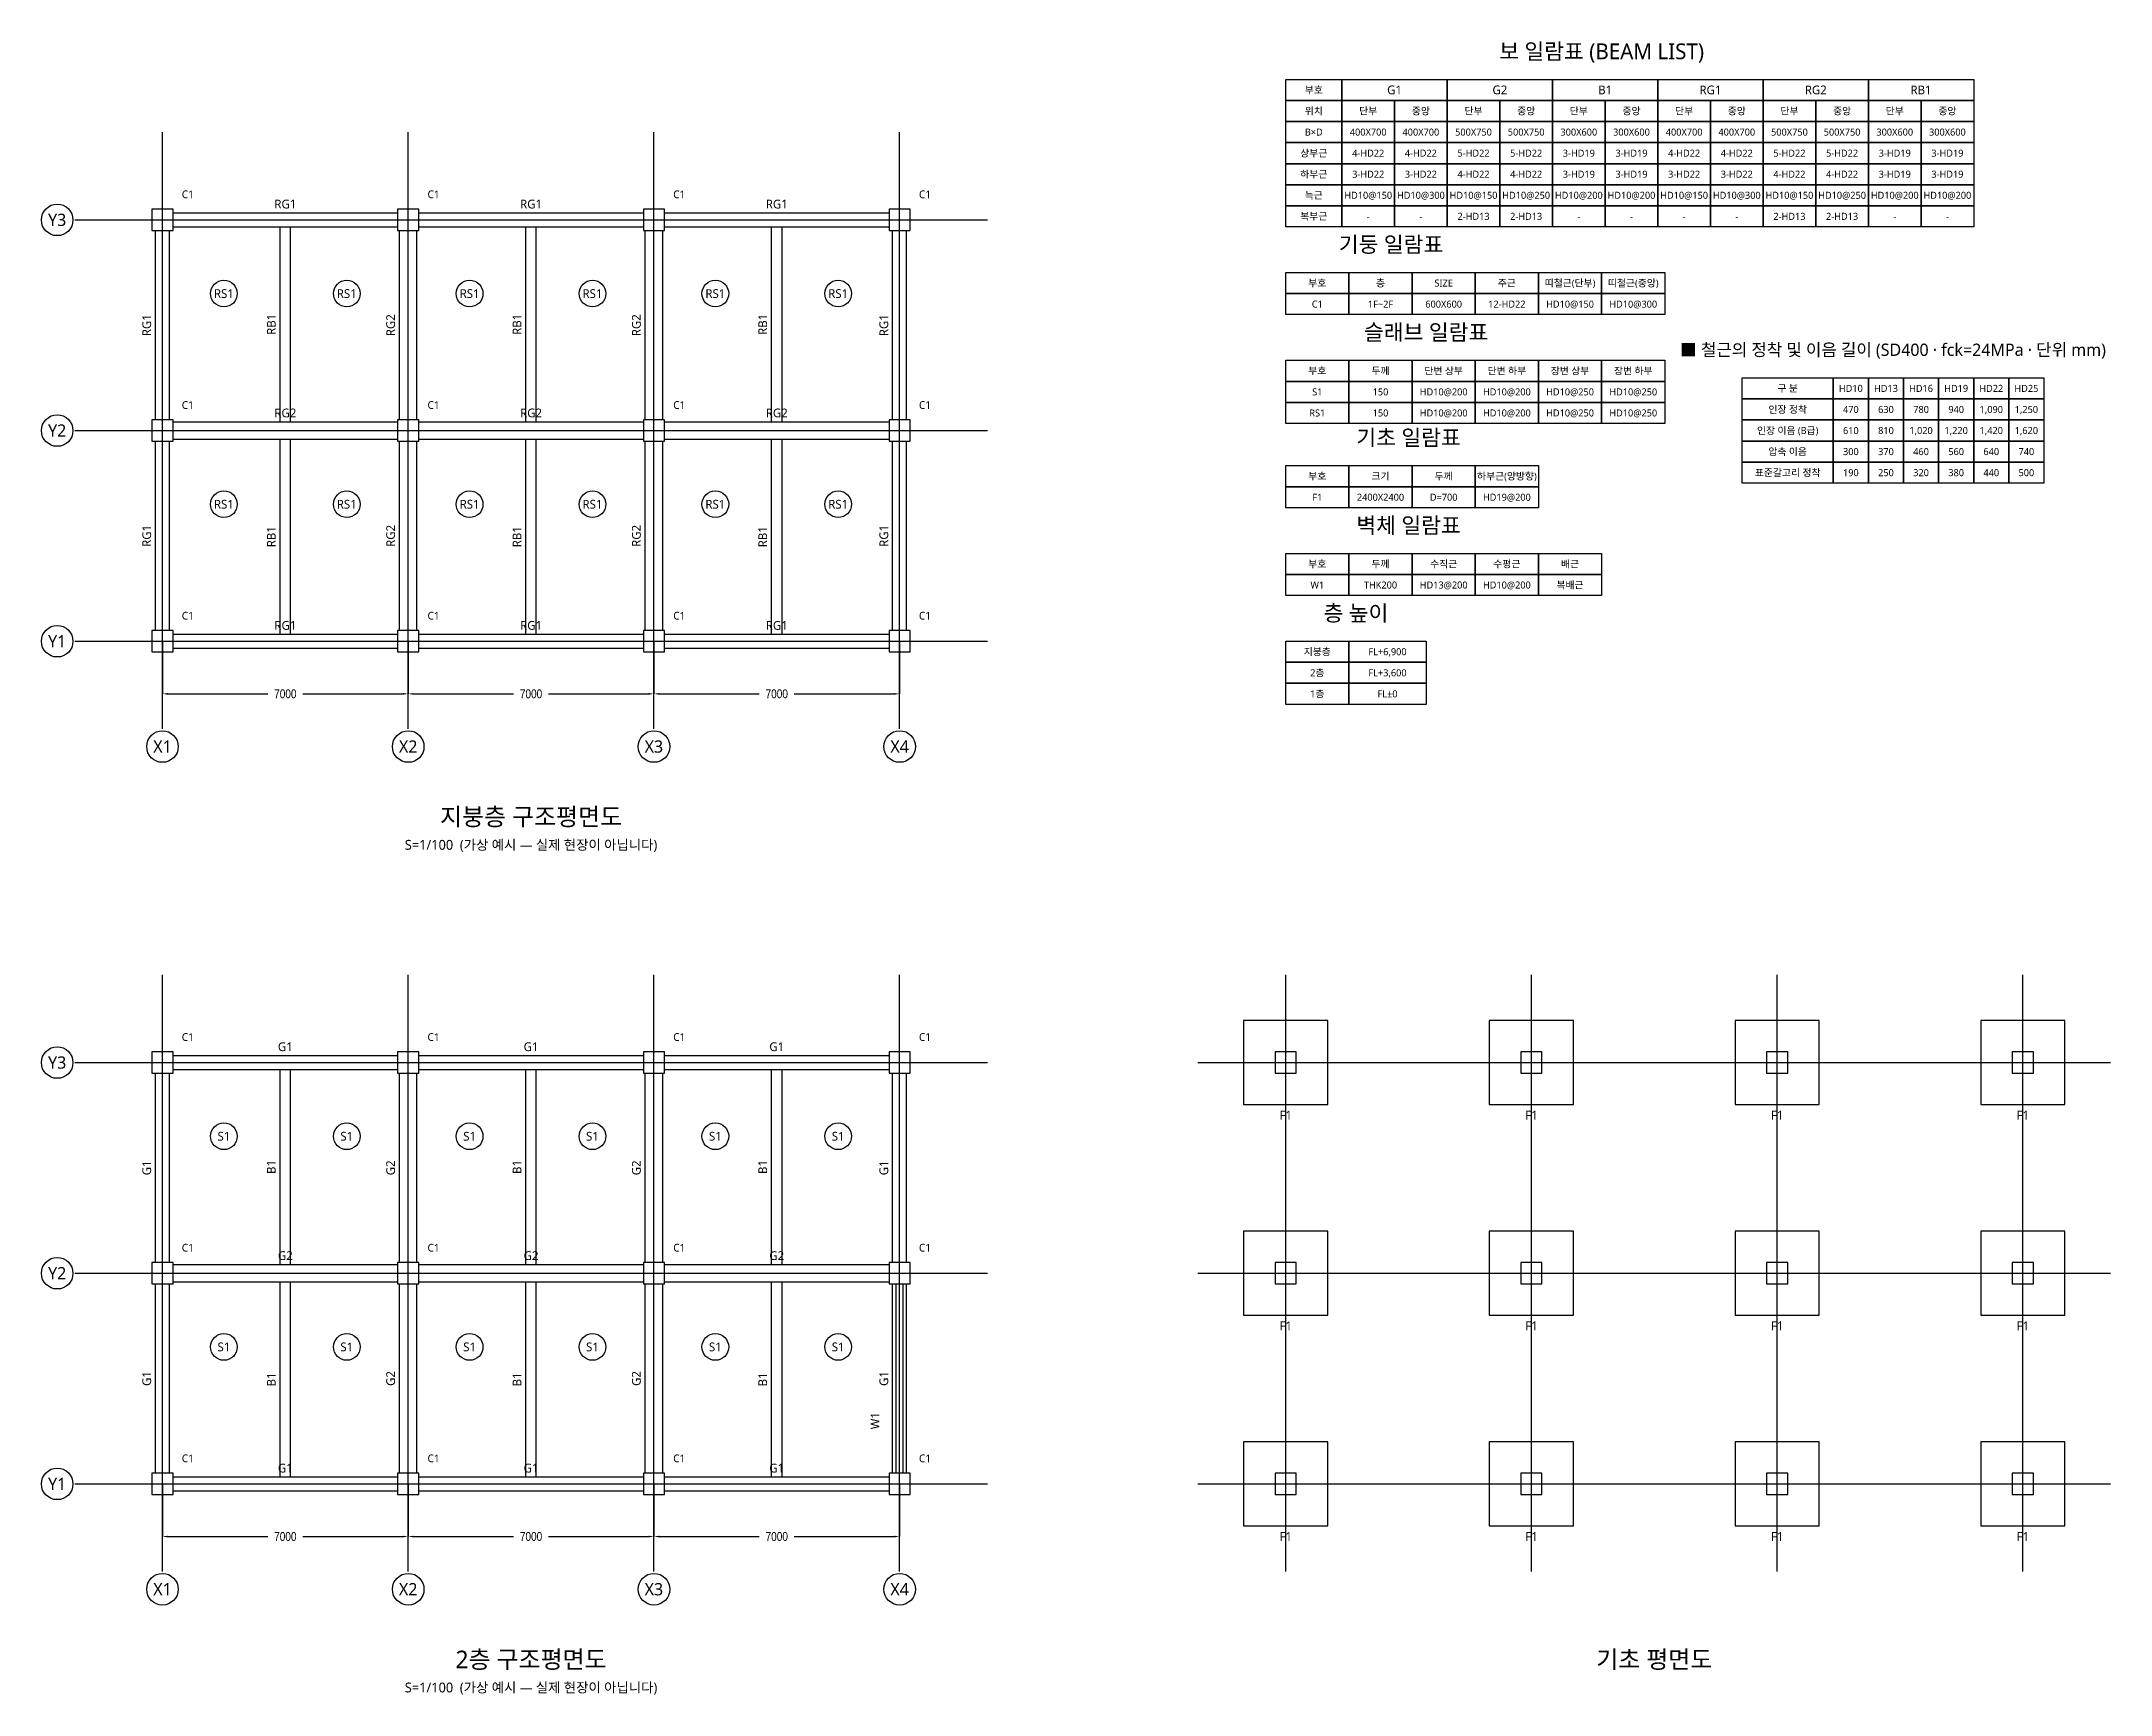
# Model space of a CAD drawing. Header units: millimetres. Extents: x -3450 to 55500, y -6002 to 41083.
import ezdxf
from ezdxf.enums import TextEntityAlignment as Align

# ---------------------------------------------------------------- set-up
doc = ezdxf.new("R2010")
doc.units = ezdxf.units.MM
for name, color, linetype in [('S-BEAM', 3, 'Continuous'), ('S-BEAM-TXT', 2, 'Continuous'), ('S-COLU', 7, 'Continuous'), ('S-DIMS', 8, 'Continuous'), ('S-FOOT', 6, 'Continuous'), ('S-GRID', 1, 'Continuous'), ('S-SLAB-TXT', 4, 'Continuous'), ('S-TABLE', 7, 'Continuous'), ('S-TABLE-TXT', 7, 'Continuous'), ('S-TITLE', 7, 'Continuous'), ('S-WALL', 5, 'Continuous')]:
    doc.layers.add(name, color=color, linetype=linetype)
doc.styles.add('KOR', font='malgun.ttf')
doc.styles.add('OpenSansCondensed-Light', font='OpenSansCondensed-Light.ttf')
doc.dimstyles.get("Standard").update_dxf_attribs({"dimtxt": 2.5, "dimasz": 2.5, "dimexe": 1.25, "dimexo": 0.625, "dimtad": 1, "dimcen": 2.5, "dimazin": 3, "dimtfac": 1, "dimtmove": 0, "dimatfit": 3})

# ---------------------------------------------------------------- blocks, each defined once
blk = doc.blocks.new('_CLOSEDFILLED')
at = {"color": 0, "linetype": 'BYBLOCK'}
blk.add_solid([(-1, 0.16), (0, 0), (-1, -0.16)], dxfattribs=at)
blk = doc.blocks.new('*D1')
for p, q in [((0, 0), (0, -1500)), ((7000, 0), (7000, -1500)), ((150, -1500), (3000, -1500)), ((4000, -1500), (6850, -1500))]:
    blk.add_line(p, q)
at = {"layer": 'Defpoints'}
for p in [(0, 0), (7000, 0), (0, -1500)]:
    blk.add_point(p, dxfattribs=at)
at = {"layer": 'S-DIMS', "xscale": 150, "yscale": 150, "rotation": 180}
blk.add_blockref('_CLOSEDFILLED', (0, -1500), dxfattribs=at)
at = {"layer": 'S-DIMS', "xscale": 150, "yscale": 150}
blk.add_blockref('_CLOSEDFILLED', (7000, -1500), dxfattribs=at)
at = {"layer": 'S-DIMS', "insert": (3500, -1500), "char_height": 250, "attachment_point": 5, "style": 'OpenSansCondensed-Light'}
blk.add_mtext('7000', dxfattribs=at)
blk = doc.blocks.new('*D2')
for p, q in [((7000, 0), (7000, -1500)), ((14000, 0), (14000, -1500)), ((7150, -1500), (10000, -1500)), ((11000, -1500), (13850, -1500))]:
    blk.add_line(p, q)
at = {"layer": 'Defpoints'}
for p in [(7000, 0), (14000, 0), (7000, -1500)]:
    blk.add_point(p, dxfattribs=at)
at = {"layer": 'S-DIMS', "xscale": 150, "yscale": 150, "rotation": 180}
blk.add_blockref('_CLOSEDFILLED', (7000, -1500), dxfattribs=at)
at = {"layer": 'S-DIMS', "xscale": 150, "yscale": 150}
blk.add_blockref('_CLOSEDFILLED', (14000, -1500), dxfattribs=at)
at = {"layer": 'S-DIMS', "insert": (10500, -1500), "char_height": 250, "attachment_point": 5, "style": 'OpenSansCondensed-Light'}
blk.add_mtext('7000', dxfattribs=at)
blk = doc.blocks.new('*D3')
for p, q in [((14000, 0), (14000, -1500)), ((21000, 0), (21000, -1500)), ((14150, -1500), (17000, -1500)), ((18000, -1500), (20850, -1500))]:
    blk.add_line(p, q)
at = {"layer": 'Defpoints'}
for p in [(14000, 0), (21000, 0), (14000, -1500)]:
    blk.add_point(p, dxfattribs=at)
at = {"layer": 'S-DIMS', "xscale": 150, "yscale": 150, "rotation": 180}
blk.add_blockref('_CLOSEDFILLED', (14000, -1500), dxfattribs=at)
at = {"layer": 'S-DIMS', "xscale": 150, "yscale": 150}
blk.add_blockref('_CLOSEDFILLED', (21000, -1500), dxfattribs=at)
at = {"layer": 'S-DIMS', "insert": (17500, -1500), "char_height": 250, "attachment_point": 5, "style": 'OpenSansCondensed-Light'}
blk.add_mtext('7000', dxfattribs=at)
blk = doc.blocks.new('*D4')
for p, q in [((0, 24000), (0, 22500)), ((7000, 24000), (7000, 22500)), ((150, 22500), (3000, 22500)), ((4000, 22500), (6850, 22500))]:
    blk.add_line(p, q)
at = {"layer": 'Defpoints'}
for p in [(0, 24000), (7000, 24000), (0, 22500)]:
    blk.add_point(p, dxfattribs=at)
at = {"layer": 'S-DIMS', "xscale": 150, "yscale": 150, "rotation": 180}
blk.add_blockref('_CLOSEDFILLED', (0, 22500), dxfattribs=at)
at = {"layer": 'S-DIMS', "xscale": 150, "yscale": 150}
blk.add_blockref('_CLOSEDFILLED', (7000, 22500), dxfattribs=at)
at = {"layer": 'S-DIMS', "insert": (3500, 22500), "char_height": 250, "attachment_point": 5, "style": 'OpenSansCondensed-Light'}
blk.add_mtext('7000', dxfattribs=at)
blk = doc.blocks.new('*D5')
for p, q in [((7000, 24000), (7000, 22500)), ((14000, 24000), (14000, 22500)), ((7150, 22500), (10000, 22500)), ((11000, 22500), (13850, 22500))]:
    blk.add_line(p, q)
at = {"layer": 'Defpoints'}
for p in [(7000, 24000), (14000, 24000), (7000, 22500)]:
    blk.add_point(p, dxfattribs=at)
at = {"layer": 'S-DIMS', "xscale": 150, "yscale": 150, "rotation": 180}
blk.add_blockref('_CLOSEDFILLED', (7000, 22500), dxfattribs=at)
at = {"layer": 'S-DIMS', "xscale": 150, "yscale": 150}
blk.add_blockref('_CLOSEDFILLED', (14000, 22500), dxfattribs=at)
at = {"layer": 'S-DIMS', "insert": (10500, 22500), "char_height": 250, "attachment_point": 5, "style": 'OpenSansCondensed-Light'}
blk.add_mtext('7000', dxfattribs=at)
blk = doc.blocks.new('*D6')
for p, q in [((14000, 24000), (14000, 22500)), ((21000, 24000), (21000, 22500)), ((14150, 22500), (17000, 22500)), ((18000, 22500), (20850, 22500))]:
    blk.add_line(p, q)
at = {"layer": 'Defpoints'}
for p in [(14000, 24000), (21000, 24000), (14000, 22500)]:
    blk.add_point(p, dxfattribs=at)
at = {"layer": 'S-DIMS', "xscale": 150, "yscale": 150, "rotation": 180}
blk.add_blockref('_CLOSEDFILLED', (14000, 22500), dxfattribs=at)
at = {"layer": 'S-DIMS', "xscale": 150, "yscale": 150}
blk.add_blockref('_CLOSEDFILLED', (21000, 22500), dxfattribs=at)
at = {"layer": 'S-DIMS', "insert": (17500, 22500), "char_height": 250, "attachment_point": 5, "style": 'OpenSansCondensed-Light'}
blk.add_mtext('7000', dxfattribs=at)

msp = doc.modelspace()

# ---------------------------------------------------------------- linework, layer by layer
at = {"layer": 'S-BEAM'}
for p, q in [((300, 36200), (6700, 36200)), ((7300, 36200), (13700, 36200)), ((14300, 36200), (20700, 36200)), ((-200, 30300), (-200, 35700)), ((200, 30300), (200, 35700)), ((300, 35800), (6700, 35800)), ((3350, 30250), (3350, 35800)), ((3650, 30250), (3650, 35800)), ((6750, 30300), (6750, 35700)), ((7250, 30300), (7250, 35700)), ((7300, 35800), (13700, 35800)), ((10350, 30250), (10350, 35800)), ((10650, 30250), (10650, 35800)), ((13750, 30300), (13750, 35700)), ((14250, 30300), (14250, 35700)), ((14300, 35800), (20700, 35800)), ((17350, 30250), (17350, 35800)), ((17650, 30250), (17650, 35800)), ((20800, 30300), (20800, 35700)), ((21200, 30300), (21200, 35700)), ((300, 30250), (6700, 30250)), ((7300, 30250), (13700, 30250)), ((14300, 30250), (20700, 30250)), ((-200, 24300), (-200, 29700)), ((200, 24300), (200, 29700)), ((300, 29750), (6700, 29750)), ((3350, 24200), (3350, 29750)), ((3650, 24200), (3650, 29750)), ((6750, 24300), (6750, 29700)), ((7250, 24300), (7250, 29700)), ((7300, 29750), (13700, 29750)), ((10350, 24200), (10350, 29750)), ((10650, 24200), (10650, 29750)), ((13750, 24300), (13750, 29700)), ((14250, 24300), (14250, 29700)), ((14300, 29750), (20700, 29750)), ((17350, 24200), (17350, 29750)), ((17650, 24200), (17650, 29750)), ((20800, 24300), (20800, 29700)), ((21200, 24300), (21200, 29700)), ((300, 24200), (6700, 24200)), ((7300, 24200), (13700, 24200)), ((14300, 24200), (20700, 24200)), ((300, 23800), (6700, 23800)), ((7300, 23800), (13700, 23800)), ((14300, 23800), (20700, 23800)), ((300, 12200), (6700, 12200)), ((300, 11800), (6700, 11800)), ((3350, 6250), (3350, 11800)), ((3650, 6250), (3650, 11800)), ((7300, 12200), (13700, 12200)), ((7300, 11800), (13700, 11800)), ((10350, 6250), (10350, 11800)), ((10650, 6250), (10650, 11800)), ((14300, 12200), (20700, 12200)), ((14300, 11800), (20700, 11800)), ((17350, 6250), (17350, 11800)), ((17650, 6250), (17650, 11800)), ((-200, 6300), (-200, 11700)), ((200, 6300), (200, 11700)), ((6750, 6300), (6750, 11700)), ((7250, 6300), (7250, 11700)), ((13750, 6300), (13750, 11700)), ((14250, 6300), (14250, 11700)), ((20800, 6300), (20800, 11700)), ((21200, 6300), (21200, 11700)), ((300, 6250), (6700, 6250)), ((7300, 6250), (13700, 6250)), ((14300, 6250), (20700, 6250)), ((-200, 300), (-200, 5700)), ((200, 300), (200, 5700)), ((300, 5750), (6700, 5750)), ((3350, 200), (3350, 5750)), ((3650, 200), (3650, 5750)), ((6750, 300), (6750, 5700)), ((7250, 300), (7250, 5700)), ((7300, 5750), (13700, 5750)), ((10350, 200), (10350, 5750)), ((10650, 200), (10650, 5750)), ((13750, 300), (13750, 5700)), ((14250, 300), (14250, 5700)), ((14300, 5750), (20700, 5750)), ((17350, 200), (17350, 5750)), ((17650, 200), (17650, 5750)), ((20800, 300), (20800, 5700)), ((21200, 300), (21200, 5700)), ((300, 200), (6700, 200)), ((7300, 200), (13700, 200)), ((14300, 200), (20700, 200)), ((300, -200), (6700, -200)), ((7300, -200), (13700, -200)), ((14300, -200), (20700, -200))]:
    msp.add_line(p, q, dxfattribs=at)
at = {"layer": 'S-COLU'}
for points in [[(-300, 35700), (300, 35700), (300, 36300), (-300, 36300)], [(6700, 35700), (7300, 35700), (7300, 36300), (6700, 36300)], [(13700, 35700), (14300, 35700), (14300, 36300), (13700, 36300)], [(20700, 35700), (21300, 35700), (21300, 36300), (20700, 36300)], [(-300, 29700), (300, 29700), (300, 30300), (-300, 30300)], [(6700, 29700), (7300, 29700), (7300, 30300), (6700, 30300)], [(13700, 29700), (14300, 29700), (14300, 30300), (13700, 30300)], [(20700, 29700), (21300, 29700), (21300, 30300), (20700, 30300)], [(-300, 23700), (300, 23700), (300, 24300), (-300, 24300)], [(6700, 23700), (7300, 23700), (7300, 24300), (6700, 24300)], [(13700, 23700), (14300, 23700), (14300, 24300), (13700, 24300)], [(20700, 23700), (21300, 23700), (21300, 24300), (20700, 24300)], [(-300, 11700), (300, 11700), (300, 12300), (-300, 12300)], [(6700, 11700), (7300, 11700), (7300, 12300), (6700, 12300)], [(13700, 11700), (14300, 11700), (14300, 12300), (13700, 12300)], [(20700, 11700), (21300, 11700), (21300, 12300), (20700, 12300)], [(31700, 11700), (32300, 11700), (32300, 12300), (31700, 12300)], [(38700, 11700), (39300, 11700), (39300, 12300), (38700, 12300)], [(45700, 11700), (46300, 11700), (46300, 12300), (45700, 12300)], [(52700, 11700), (53300, 11700), (53300, 12300), (52700, 12300)], [(-300, 5700), (300, 5700), (300, 6300), (-300, 6300)], [(6700, 5700), (7300, 5700), (7300, 6300), (6700, 6300)], [(13700, 5700), (14300, 5700), (14300, 6300), (13700, 6300)], [(20700, 5700), (21300, 5700), (21300, 6300), (20700, 6300)], [(31700, 5700), (32300, 5700), (32300, 6300), (31700, 6300)], [(38700, 5700), (39300, 5700), (39300, 6300), (38700, 6300)], [(45700, 5700), (46300, 5700), (46300, 6300), (45700, 6300)], [(52700, 5700), (53300, 5700), (53300, 6300), (52700, 6300)], [(-300, -300), (300, -300), (300, 300), (-300, 300)], [(6700, -300), (7300, -300), (7300, 300), (6700, 300)], [(13700, -300), (14300, -300), (14300, 300), (13700, 300)], [(20700, -300), (21300, -300), (21300, 300), (20700, 300)], [(31700, -300), (32300, -300), (32300, 300), (31700, 300)], [(38700, -300), (39300, -300), (39300, 300), (38700, 300)], [(45700, -300), (46300, -300), (46300, 300), (45700, 300)], [(52700, -300), (53300, -300), (53300, 300), (52700, 300)]]:
    msp.add_lwpolyline(points, close=True, dxfattribs=at)
at = {"layer": 'S-FOOT'}
for points in [[(30800, 10800), (33200, 10800), (33200, 13200), (30800, 13200)], [(37800, 10800), (40200, 10800), (40200, 13200), (37800, 13200)], [(44800, 10800), (47200, 10800), (47200, 13200), (44800, 13200)], [(51800, 10800), (54200, 10800), (54200, 13200), (51800, 13200)], [(30800, 4800), (33200, 4800), (33200, 7200), (30800, 7200)], [(37800, 4800), (40200, 4800), (40200, 7200), (37800, 7200)], [(44800, 4800), (47200, 4800), (47200, 7200), (44800, 7200)], [(51800, 4800), (54200, 4800), (54200, 7200), (51800, 7200)], [(30800, -1200), (33200, -1200), (33200, 1200), (30800, 1200)], [(37800, -1200), (40200, -1200), (40200, 1200), (37800, 1200)], [(44800, -1200), (47200, -1200), (47200, 1200), (44800, 1200)], [(51800, -1200), (54200, -1200), (54200, 1200), (51800, 1200)]]:
    msp.add_lwpolyline(points, close=True, dxfattribs=at)
at = {"layer": 'S-GRID'}
for p, q in [((0, 21500), (0, 38500)), ((7000, 21500), (7000, 38500)), ((14000, 21500), (14000, 38500)), ((21000, 21500), (21000, 38500)), ((-2500, 36000), (23500, 36000)), ((-2500, 30000), (23500, 30000)), ((-2500, 24000), (23500, 24000)), ((0, -2500), (0, 14500)), ((7000, -2500), (7000, 14500)), ((14000, -2500), (14000, 14500)), ((21000, -2500), (21000, 14500)), ((32000, -2500), (32000, 14500)), ((39000, -2500), (39000, 14500)), ((46000, -2500), (46000, 14500)), ((53000, -2500), (53000, 14500)), ((-2500, 12000), (23500, 12000)), ((29500, 12000), (55500, 12000)), ((-2500, 6000), (23500, 6000)), ((29500, 6000), (55500, 6000)), ((-2500, 0), (23500, 0)), ((29500, 0), (55500, 0))]:
    msp.add_line(p, q, dxfattribs=at)
for centre in [(-3000, 36000), (-3000, 30000), (-3000, 24000), (0, 21000), (7000, 21000), (14000, 21000), (21000, 21000), (-3000, 12000), (-3000, 6000), (-3000, 0), (0, -3000), (7000, -3000), (14000, -3000), (21000, -3000)]:
    msp.add_circle(centre, 450, dxfattribs=at)
at = {"layer": 'S-SLAB-TXT'}
for centre in [(1750, 33900), (5250, 33900), (8750, 33900), (12250, 33900), (15750, 33900), (19250, 33900), (1750, 27900), (5250, 27900), (8750, 27900), (12250, 27900), (15750, 27900), (19250, 27900), (1750, 9900), (5250, 9900), (8750, 9900), (12250, 9900), (15750, 9900), (19250, 9900), (1750, 3900), (5250, 3900), (8750, 3900), (12250, 3900), (15750, 3900), (19250, 3900)]:
    msp.add_circle(centre, 380, dxfattribs=at)
at = {"layer": 'S-TABLE'}
for points in [[(32000, 40000), (33600, 40000), (33600, 39400), (32000, 39400)], [(33600, 40000), (36600, 40000), (36600, 39400), (33600, 39400)], [(36600, 40000), (39600, 40000), (39600, 39400), (36600, 39400)], [(39600, 40000), (42600, 40000), (42600, 39400), (39600, 39400)], [(42600, 40000), (45600, 40000), (45600, 39400), (42600, 39400)], [(45600, 40000), (48600, 40000), (48600, 39400), (45600, 39400)], [(48600, 40000), (51600, 40000), (51600, 39400), (48600, 39400)], [(32000, 39400), (33600, 39400), (33600, 38800), (32000, 38800)], [(33600, 39400), (35100, 39400), (35100, 38800), (33600, 38800)], [(35100, 39400), (36600, 39400), (36600, 38800), (35100, 38800)], [(36600, 39400), (38100, 39400), (38100, 38800), (36600, 38800)], [(38100, 39400), (39600, 39400), (39600, 38800), (38100, 38800)], [(39600, 39400), (41100, 39400), (41100, 38800), (39600, 38800)], [(41100, 39400), (42600, 39400), (42600, 38800), (41100, 38800)], [(42600, 39400), (44100, 39400), (44100, 38800), (42600, 38800)], [(44100, 39400), (45600, 39400), (45600, 38800), (44100, 38800)], [(45600, 39400), (47100, 39400), (47100, 38800), (45600, 38800)], [(47100, 39400), (48600, 39400), (48600, 38800), (47100, 38800)], [(48600, 39400), (50100, 39400), (50100, 38800), (48600, 38800)], [(50100, 39400), (51600, 39400), (51600, 38800), (50100, 38800)], [(32000, 38800), (33600, 38800), (33600, 38200), (32000, 38200)], [(33600, 38800), (35100, 38800), (35100, 38200), (33600, 38200)], [(35100, 38800), (36600, 38800), (36600, 38200), (35100, 38200)], [(36600, 38800), (38100, 38800), (38100, 38200), (36600, 38200)], [(38100, 38800), (39600, 38800), (39600, 38200), (38100, 38200)], [(39600, 38800), (41100, 38800), (41100, 38200), (39600, 38200)], [(41100, 38800), (42600, 38800), (42600, 38200), (41100, 38200)], [(42600, 38800), (44100, 38800), (44100, 38200), (42600, 38200)], [(44100, 38800), (45600, 38800), (45600, 38200), (44100, 38200)], [(45600, 38800), (47100, 38800), (47100, 38200), (45600, 38200)], [(47100, 38800), (48600, 38800), (48600, 38200), (47100, 38200)], [(48600, 38800), (50100, 38800), (50100, 38200), (48600, 38200)], [(50100, 38800), (51600, 38800), (51600, 38200), (50100, 38200)], [(32000, 38200), (33600, 38200), (33600, 37600), (32000, 37600)], [(33600, 38200), (35100, 38200), (35100, 37600), (33600, 37600)], [(35100, 38200), (36600, 38200), (36600, 37600), (35100, 37600)], [(36600, 38200), (38100, 38200), (38100, 37600), (36600, 37600)], [(38100, 38200), (39600, 38200), (39600, 37600), (38100, 37600)], [(39600, 38200), (41100, 38200), (41100, 37600), (39600, 37600)], [(41100, 38200), (42600, 38200), (42600, 37600), (41100, 37600)], [(42600, 38200), (44100, 38200), (44100, 37600), (42600, 37600)], [(44100, 38200), (45600, 38200), (45600, 37600), (44100, 37600)], [(45600, 38200), (47100, 38200), (47100, 37600), (45600, 37600)], [(47100, 38200), (48600, 38200), (48600, 37600), (47100, 37600)], [(48600, 38200), (50100, 38200), (50100, 37600), (48600, 37600)], [(50100, 38200), (51600, 38200), (51600, 37600), (50100, 37600)], [(32000, 37600), (33600, 37600), (33600, 37000), (32000, 37000)], [(33600, 37600), (35100, 37600), (35100, 37000), (33600, 37000)], [(35100, 37600), (36600, 37600), (36600, 37000), (35100, 37000)], [(36600, 37600), (38100, 37600), (38100, 37000), (36600, 37000)], [(38100, 37600), (39600, 37600), (39600, 37000), (38100, 37000)], [(39600, 37600), (41100, 37600), (41100, 37000), (39600, 37000)], [(41100, 37600), (42600, 37600), (42600, 37000), (41100, 37000)], [(42600, 37600), (44100, 37600), (44100, 37000), (42600, 37000)], [(44100, 37600), (45600, 37600), (45600, 37000), (44100, 37000)], [(45600, 37600), (47100, 37600), (47100, 37000), (45600, 37000)], [(47100, 37600), (48600, 37600), (48600, 37000), (47100, 37000)], [(48600, 37600), (50100, 37600), (50100, 37000), (48600, 37000)], [(50100, 37600), (51600, 37600), (51600, 37000), (50100, 37000)], [(32000, 37000), (33600, 37000), (33600, 36400), (32000, 36400)], [(33600, 37000), (35100, 37000), (35100, 36400), (33600, 36400)], [(35100, 37000), (36600, 37000), (36600, 36400), (35100, 36400)], [(36600, 37000), (38100, 37000), (38100, 36400), (36600, 36400)], [(38100, 37000), (39600, 37000), (39600, 36400), (38100, 36400)], [(39600, 37000), (41100, 37000), (41100, 36400), (39600, 36400)], [(41100, 37000), (42600, 37000), (42600, 36400), (41100, 36400)], [(42600, 37000), (44100, 37000), (44100, 36400), (42600, 36400)], [(44100, 37000), (45600, 37000), (45600, 36400), (44100, 36400)], [(45600, 37000), (47100, 37000), (47100, 36400), (45600, 36400)], [(47100, 37000), (48600, 37000), (48600, 36400), (47100, 36400)], [(48600, 37000), (50100, 37000), (50100, 36400), (48600, 36400)], [(50100, 37000), (51600, 37000), (51600, 36400), (50100, 36400)], [(32000, 36400), (33600, 36400), (33600, 35800), (32000, 35800)], [(33600, 36400), (35100, 36400), (35100, 35800), (33600, 35800)], [(35100, 36400), (36600, 36400), (36600, 35800), (35100, 35800)], [(36600, 36400), (38100, 36400), (38100, 35800), (36600, 35800)], [(38100, 36400), (39600, 36400), (39600, 35800), (38100, 35800)], [(39600, 36400), (41100, 36400), (41100, 35800), (39600, 35800)], [(41100, 36400), (42600, 36400), (42600, 35800), (41100, 35800)], [(42600, 36400), (44100, 36400), (44100, 35800), (42600, 35800)], [(44100, 36400), (45600, 36400), (45600, 35800), (44100, 35800)], [(45600, 36400), (47100, 36400), (47100, 35800), (45600, 35800)], [(47100, 36400), (48600, 36400), (48600, 35800), (47100, 35800)], [(48600, 36400), (50100, 36400), (50100, 35800), (48600, 35800)], [(50100, 36400), (51600, 36400), (51600, 35800), (50100, 35800)], [(32000, 34500), (33800, 34500), (33800, 33900), (32000, 33900)], [(33800, 34500), (35600, 34500), (35600, 33900), (33800, 33900)], [(35600, 34500), (37400, 34500), (37400, 33900), (35600, 33900)], [(37400, 34500), (39200, 34500), (39200, 33900), (37400, 33900)], [(39200, 34500), (41000, 34500), (41000, 33900), (39200, 33900)], [(41000, 34500), (42800, 34500), (42800, 33900), (41000, 33900)], [(32000, 33900), (33800, 33900), (33800, 33300), (32000, 33300)], [(33800, 33900), (35600, 33900), (35600, 33300), (33800, 33300)], [(35600, 33900), (37400, 33900), (37400, 33300), (35600, 33300)], [(37400, 33900), (39200, 33900), (39200, 33300), (37400, 33300)], [(39200, 33900), (41000, 33900), (41000, 33300), (39200, 33300)], [(41000, 33900), (42800, 33900), (42800, 33300), (41000, 33300)], [(32000, 32000), (33800, 32000), (33800, 31400), (32000, 31400)], [(33800, 32000), (35600, 32000), (35600, 31400), (33800, 31400)], [(35600, 32000), (37400, 32000), (37400, 31400), (35600, 31400)], [(37400, 32000), (39200, 32000), (39200, 31400), (37400, 31400)], [(39200, 32000), (41000, 32000), (41000, 31400), (39200, 31400)], [(41000, 32000), (42800, 32000), (42800, 31400), (41000, 31400)], [(32000, 31400), (33800, 31400), (33800, 30800), (32000, 30800)], [(33800, 31400), (35600, 31400), (35600, 30800), (33800, 30800)], [(35600, 31400), (37400, 31400), (37400, 30800), (35600, 30800)], [(37400, 31400), (39200, 31400), (39200, 30800), (37400, 30800)], [(39200, 31400), (41000, 31400), (41000, 30800), (39200, 30800)], [(41000, 31400), (42800, 31400), (42800, 30800), (41000, 30800)], [(45000, 31500), (47600, 31500), (47600, 30900), (45000, 30900)], [(47600, 31500), (48600, 31500), (48600, 30900), (47600, 30900)], [(48600, 31500), (49600, 31500), (49600, 30900), (48600, 30900)], [(49600, 31500), (50600, 31500), (50600, 30900), (49600, 30900)], [(50600, 31500), (51600, 31500), (51600, 30900), (50600, 30900)], [(51600, 31500), (52600, 31500), (52600, 30900), (51600, 30900)], [(52600, 31500), (53600, 31500), (53600, 30900), (52600, 30900)], [(32000, 30800), (33800, 30800), (33800, 30200), (32000, 30200)], [(33800, 30800), (35600, 30800), (35600, 30200), (33800, 30200)], [(35600, 30800), (37400, 30800), (37400, 30200), (35600, 30200)], [(37400, 30800), (39200, 30800), (39200, 30200), (37400, 30200)], [(39200, 30800), (41000, 30800), (41000, 30200), (39200, 30200)], [(41000, 30800), (42800, 30800), (42800, 30200), (41000, 30200)], [(45000, 30900), (47600, 30900), (47600, 30300), (45000, 30300)], [(47600, 30900), (48600, 30900), (48600, 30300), (47600, 30300)], [(48600, 30900), (49600, 30900), (49600, 30300), (48600, 30300)], [(49600, 30900), (50600, 30900), (50600, 30300), (49600, 30300)], [(50600, 30900), (51600, 30900), (51600, 30300), (50600, 30300)], [(51600, 30900), (52600, 30900), (52600, 30300), (51600, 30300)], [(52600, 30900), (53600, 30900), (53600, 30300), (52600, 30300)], [(45000, 30300), (47600, 30300), (47600, 29700), (45000, 29700)], [(47600, 30300), (48600, 30300), (48600, 29700), (47600, 29700)], [(48600, 30300), (49600, 30300), (49600, 29700), (48600, 29700)], [(49600, 30300), (50600, 30300), (50600, 29700), (49600, 29700)], [(50600, 30300), (51600, 30300), (51600, 29700), (50600, 29700)], [(51600, 30300), (52600, 30300), (52600, 29700), (51600, 29700)], [(52600, 30300), (53600, 30300), (53600, 29700), (52600, 29700)], [(45000, 29700), (47600, 29700), (47600, 29100), (45000, 29100)], [(47600, 29700), (48600, 29700), (48600, 29100), (47600, 29100)], [(48600, 29700), (49600, 29700), (49600, 29100), (48600, 29100)], [(49600, 29700), (50600, 29700), (50600, 29100), (49600, 29100)], [(50600, 29700), (51600, 29700), (51600, 29100), (50600, 29100)], [(51600, 29700), (52600, 29700), (52600, 29100), (51600, 29100)], [(52600, 29700), (53600, 29700), (53600, 29100), (52600, 29100)], [(32000, 29000), (33800, 29000), (33800, 28400), (32000, 28400)], [(33800, 29000), (35600, 29000), (35600, 28400), (33800, 28400)], [(35600, 29000), (37400, 29000), (37400, 28400), (35600, 28400)], [(37400, 29000), (39200, 29000), (39200, 28400), (37400, 28400)], [(45000, 29100), (47600, 29100), (47600, 28500), (45000, 28500)], [(47600, 29100), (48600, 29100), (48600, 28500), (47600, 28500)], [(48600, 29100), (49600, 29100), (49600, 28500), (48600, 28500)], [(49600, 29100), (50600, 29100), (50600, 28500), (49600, 28500)], [(50600, 29100), (51600, 29100), (51600, 28500), (50600, 28500)], [(51600, 29100), (52600, 29100), (52600, 28500), (51600, 28500)], [(52600, 29100), (53600, 29100), (53600, 28500), (52600, 28500)], [(32000, 28400), (33800, 28400), (33800, 27800), (32000, 27800)], [(33800, 28400), (35600, 28400), (35600, 27800), (33800, 27800)], [(35600, 28400), (37400, 28400), (37400, 27800), (35600, 27800)], [(37400, 28400), (39200, 28400), (39200, 27800), (37400, 27800)], [(32000, 26500), (33800, 26500), (33800, 25900), (32000, 25900)], [(33800, 26500), (35600, 26500), (35600, 25900), (33800, 25900)], [(35600, 26500), (37400, 26500), (37400, 25900), (35600, 25900)], [(37400, 26500), (39200, 26500), (39200, 25900), (37400, 25900)], [(39200, 26500), (41000, 26500), (41000, 25900), (39200, 25900)], [(32000, 25900), (33800, 25900), (33800, 25300), (32000, 25300)], [(33800, 25900), (35600, 25900), (35600, 25300), (33800, 25300)], [(35600, 25900), (37400, 25900), (37400, 25300), (35600, 25300)], [(37400, 25900), (39200, 25900), (39200, 25300), (37400, 25300)], [(39200, 25900), (41000, 25900), (41000, 25300), (39200, 25300)], [(32000, 24000), (33800, 24000), (33800, 23400), (32000, 23400)], [(33800, 24000), (36000, 24000), (36000, 23400), (33800, 23400)], [(32000, 23400), (33800, 23400), (33800, 22800), (32000, 22800)], [(33800, 23400), (36000, 23400), (36000, 22800), (33800, 22800)], [(32000, 22800), (33800, 22800), (33800, 22200), (32000, 22200)], [(33800, 22800), (36000, 22800), (36000, 22200), (33800, 22200)]]:
    msp.add_lwpolyline(points, close=True, dxfattribs=at)
at = {"layer": 'S-WALL'}
for p, q in [((20900, 300), (20900, 5700)), ((21100, 300), (21100, 5700))]:
    msp.add_line(p, q, dxfattribs=at)

# ---------------------------------------------------------------- texts
at = {"layer": 'S-BEAM-TXT', "style": 'KOR'}
for s, p in [('RG1', (3500, 36450)), ('RG1', (10500, 36450)), ('RG1', (17500, 36450)), ('RG2', (3500, 30500)), ('RG2', (10500, 30500)), ('RG2', (17500, 30500)), ('RG1', (3500, 24450)), ('RG1', (10500, 24450)), ('RG1', (17500, 24450)), ('G1', (3500, 12450)), ('G1', (10500, 12450)), ('G1', (17500, 12450)), ('G2', (3500, 6500)), ('G2', (10500, 6500)), ('G2', (17500, 6500)), ('G1', (3500, 450)), ('G1', (10500, 450)), ('G1', (17500, 450))]:
    msp.add_text(s, height=250, dxfattribs=at).set_placement(p, align=Align.MIDDLE_CENTER)
for s, p in [('RG1', (-450, 33000)), ('RB1', (3100, 33025)), ('RG2', (6500, 33000)), ('RB1', (10100, 33025)), ('RG2', (13500, 33000)), ('RB1', (17100, 33025)), ('RG1', (20550, 33000)), ('RG1', (-450, 27000)), ('RB1', (3100, 26975)), ('RG2', (6500, 27000)), ('RB1', (10100, 26975)), ('RG2', (13500, 27000)), ('RB1', (17100, 26975)), ('RG1', (20550, 27000)), ('G1', (-450, 9000)), ('B1', (3100, 9025)), ('G2', (6500, 9000)), ('B1', (10100, 9025)), ('G2', (13500, 9000)), ('B1', (17100, 9025)), ('G1', (20550, 9000)), ('G1', (-450, 3000)), ('B1', (3100, 2975)), ('G2', (6500, 3000)), ('B1', (10100, 2975)), ('G2', (13500, 3000)), ('B1', (17100, 2975)), ('G1', (20550, 3000))]:
    msp.add_text(s, height=250, rotation=90, dxfattribs=at).set_placement(p, align=Align.MIDDLE_CENTER)
at = {"layer": 'S-COLU', "style": 'KOR'}
for p in [(550, 36550), (7550, 36550), (14550, 36550), (21550, 36550), (550, 30550), (7550, 30550), (14550, 30550), (21550, 30550), (550, 24550), (7550, 24550), (14550, 24550), (21550, 24550), (550, 12550), (7550, 12550), (14550, 12550), (21550, 12550), (550, 6550), (7550, 6550), (14550, 6550), (21550, 6550), (550, 550), (7550, 550), (14550, 550), (21550, 550)]:
    msp.add_text('C1', height=220, dxfattribs=at).set_placement(p, align=Align.BOTTOM_LEFT)
at = {"layer": 'S-FOOT', "style": 'KOR'}
for p in [(32000, 10500), (39000, 10500), (46000, 10500), (53000, 10500), (32000, 4500), (39000, 4500), (46000, 4500), (53000, 4500), (32000, -1500), (39000, -1500), (46000, -1500), (53000, -1500)]:
    msp.add_text('F1', height=250, dxfattribs=at).set_placement(p, align=Align.MIDDLE_CENTER)
at = {"layer": 'S-GRID', "style": 'KOR'}
for s, p in [('Y3', (-3000, 36000)), ('Y2', (-3000, 30000)), ('Y1', (-3000, 24000)), ('X1', (0, 21000)), ('X2', (7000, 21000)), ('X3', (14000, 21000)), ('X4', (21000, 21000)), ('Y3', (-3000, 12000)), ('Y2', (-3000, 6000)), ('Y1', (-3000, 0)), ('X1', (0, -3000)), ('X2', (7000, -3000)), ('X3', (14000, -3000)), ('X4', (21000, -3000))]:
    msp.add_text(s, height=350, dxfattribs=at).set_placement(p, align=Align.MIDDLE_CENTER)
at = {"layer": 'S-SLAB-TXT', "style": 'KOR'}
for s, p in [('RS1', (1750, 33900)), ('RS1', (5250, 33900)), ('RS1', (8750, 33900)), ('RS1', (12250, 33900)), ('RS1', (15750, 33900)), ('RS1', (19250, 33900)), ('RS1', (1750, 27900)), ('RS1', (5250, 27900)), ('RS1', (8750, 27900)), ('RS1', (12250, 27900)), ('RS1', (15750, 27900)), ('RS1', (19250, 27900)), ('S1', (1750, 9900)), ('S1', (5250, 9900)), ('S1', (8750, 9900)), ('S1', (12250, 9900)), ('S1', (15750, 9900)), ('S1', (19250, 9900)), ('S1', (1750, 3900)), ('S1', (5250, 3900)), ('S1', (8750, 3900)), ('S1', (12250, 3900)), ('S1', (15750, 3900)), ('S1', (19250, 3900))]:
    msp.add_text(s, height=250, dxfattribs=at).set_placement(p, align=Align.MIDDLE_CENTER)
at = {"layer": 'S-TABLE-TXT', "style": 'KOR'}
for s, height, p in [('보 일람표 (BEAM LIST)', 450, (41000, 40800)), ('부호', 200, (32800, 39700)), ('G1', 250, (35100, 39700)), ('G2', 250, (38100, 39700)), ('B1', 250, (41100, 39700)), ('RG1', 250, (44100, 39700)), ('RG2', 250, (47100, 39700)), ('RB1', 250, (50100, 39700)), ('위치', 200, (32800, 39100)), ('단부', 200, (34350, 39100)), ('중앙', 200, (35850, 39100)), ('단부', 200, (37350, 39100)), ('중앙', 200, (38850, 39100)), ('단부', 200, (40350, 39100)), ('중앙', 200, (41850, 39100)), ('단부', 200, (43350, 39100)), ('중앙', 200, (44850, 39100)), ('단부', 200, (46350, 39100)), ('중앙', 200, (47850, 39100)), ('단부', 200, (49350, 39100)), ('중앙', 200, (50850, 39100)), ('B×D', 200, (32800, 38500)), ('400X700', 200, (34350, 38500)), ('400X700', 200, (35850, 38500)), ('500X750', 200, (37350, 38500)), ('500X750', 200, (38850, 38500)), ('300X600', 200, (40350, 38500)), ('300X600', 200, (41850, 38500)), ('400X700', 200, (43350, 38500)), ('400X700', 200, (44850, 38500)), ('500X750', 200, (46350, 38500)), ('500X750', 200, (47850, 38500)), ('300X600', 200, (49350, 38500)), ('300X600', 200, (50850, 38500)), ('상부근', 200, (32800, 37900)), ('4-HD22', 200, (34350, 37900)), ('4-HD22', 200, (35850, 37900)), ('5-HD22', 200, (37350, 37900)), ('5-HD22', 200, (38850, 37900)), ('3-HD19', 200, (40350, 37900)), ('3-HD19', 200, (41850, 37900)), ('4-HD22', 200, (43350, 37900)), ('4-HD22', 200, (44850, 37900)), ('5-HD22', 200, (46350, 37900)), ('5-HD22', 200, (47850, 37900)), ('3-HD19', 200, (49350, 37900)), ('3-HD19', 200, (50850, 37900)), ('하부근', 200, (32800, 37300)), ('3-HD22', 200, (34350, 37300)), ('3-HD22', 200, (35850, 37300)), ('4-HD22', 200, (37350, 37300)), ('4-HD22', 200, (38850, 37300)), ('3-HD19', 200, (40350, 37300)), ('3-HD19', 200, (41850, 37300)), ('3-HD22', 200, (43350, 37300)), ('3-HD22', 200, (44850, 37300)), ('4-HD22', 200, (46350, 37300)), ('4-HD22', 200, (47850, 37300)), ('3-HD19', 200, (49350, 37300)), ('3-HD19', 200, (50850, 37300)), ('늑근', 200, (32800, 36700)), ('HD10@150', 200, (34350, 36700)), ('HD10@300', 200, (35850, 36700)), ('HD10@150', 200, (37350, 36700)), ('HD10@250', 200, (38850, 36700)), ('HD10@200', 200, (40350, 36700)), ('HD10@200', 200, (41850, 36700)), ('HD10@150', 200, (43350, 36700)), ('HD10@300', 200, (44850, 36700)), ('HD10@150', 200, (46350, 36700)), ('HD10@250', 200, (47850, 36700)), ('HD10@200', 200, (49350, 36700)), ('HD10@200', 200, (50850, 36700)), ('복부근', 200, (32800, 36100)), ('-', 200, (34350, 36100)), ('-', 200, (35850, 36100)), ('2-HD13', 200, (37350, 36100)), ('2-HD13', 200, (38850, 36100)), ('-', 200, (40350, 36100)), ('-', 200, (41850, 36100)), ('-', 200, (43350, 36100)), ('-', 200, (44850, 36100)), ('2-HD13', 200, (46350, 36100)), ('2-HD13', 200, (47850, 36100)), ('-', 200, (49350, 36100)), ('-', 200, (50850, 36100)), ('기둥 일람표', 450, (35000, 35300)), ('부호', 200, (32900, 34200)), ('층', 200, (34700, 34200)), ('SIZE', 200, (36500, 34200)), ('주근', 200, (38300, 34200)), ('띠철근(단부)', 200, (40100, 34200)), ('띠철근(중앙)', 200, (41900, 34200)), ('C1', 200, (32900, 33600)), ('1F~2F', 200, (34700, 33600)), ('600X600', 200, (36500, 33600)), ('12-HD22', 200, (38300, 33600)), ('HD10@150', 200, (40100, 33600)), ('HD10@300', 200, (41900, 33600)), ('슬래브 일람표', 450, (36000, 32800)), ('■ 철근의 정착 및 이음 길이 (SD400 · fck=24MPa · 단위 mm)', 350, (49300, 32300)), ('부호', 200, (32900, 31700)), ('두께', 200, (34700, 31700)), ('단변 상부', 200, (36500, 31700)), ('단변 하부', 200, (38300, 31700)), ('장변 상부', 200, (40100, 31700)), ('장변 하부', 200, (41900, 31700)), ('구 분', 200, (46300, 31200)), ('HD10', 200, (48100, 31200)), ('HD13', 200, (49100, 31200)), ('HD16', 200, (50100, 31200)), ('HD19', 200, (51100, 31200)), ('HD22', 200, (52100, 31200)), ('HD25', 200, (53100, 31200)), ('S1', 200, (32900, 31100)), ('150', 200, (34700, 31100)), ('HD10@200', 200, (36500, 31100)), ('HD10@200', 200, (38300, 31100)), ('HD10@250', 200, (40100, 31100)), ('HD10@250', 200, (41900, 31100)), ('인장 정착', 200, (46300, 30600)), ('470', 200, (48100, 30600)), ('630', 200, (49100, 30600)), ('780', 200, (50100, 30600)), ('940', 200, (51100, 30600)), ('1,090', 200, (52100, 30600)), ('1,250', 200, (53100, 30600)), ('RS1', 200, (32900, 30500)), ('기초 일람표', 450, (35500, 29800)), ('150', 200, (34700, 30500)), ('HD10@200', 200, (36500, 30500)), ('HD10@200', 200, (38300, 30500)), ('HD10@250', 200, (40100, 30500)), ('HD10@250', 200, (41900, 30500)), ('인장 이음 (B급)', 200, (46300, 30000)), ('610', 200, (48100, 30000)), ('810', 200, (49100, 30000)), ('1,020', 200, (50100, 30000)), ('1,220', 200, (51100, 30000)), ('1,420', 200, (52100, 30000)), ('1,620', 200, (53100, 30000)), ('압축 이음', 200, (46300, 29400)), ('300', 200, (48100, 29400)), ('370', 200, (49100, 29400)), ('460', 200, (50100, 29400)), ('560', 200, (51100, 29400)), ('640', 200, (52100, 29400)), ('740', 200, (53100, 29400)), ('표준갈고리 정착', 200, (46300, 28800)), ('190', 200, (48100, 28800)), ('250', 200, (49100, 28800)), ('320', 200, (50100, 28800)), ('380', 200, (51100, 28800)), ('440', 200, (52100, 28800)), ('500', 200, (53100, 28800)), ('부호', 200, (32900, 28700)), ('크기', 200, (34700, 28700)), ('두께', 200, (36500, 28700)), ('하부근(양방향)', 200, (38300, 28700)), ('F1', 200, (32900, 28100)), ('2400X2400', 200, (34700, 28100)), ('D=700', 200, (36500, 28100)), ('HD19@200', 200, (38300, 28100)), ('벽체 일람표', 450, (35500, 27300)), ('부호', 200, (32900, 26200)), ('두께', 200, (34700, 26200)), ('수직근', 200, (36500, 26200)), ('수평근', 200, (38300, 26200)), ('배근', 200, (40100, 26200)), ('W1', 200, (32900, 25600)), ('THK200', 200, (34700, 25600)), ('HD13@200', 200, (36500, 25600)), ('HD10@200', 200, (38300, 25600)), ('복배근', 200, (40100, 25600)), ('층 높이', 450, (34000, 24800)), ('지붕층', 200, (32900, 23700)), ('FL+6,900', 200, (34900, 23700)), ('2층', 200, (32900, 23100)), ('FL+3,600', 200, (34900, 23100)), ('1층', 200, (32900, 22500)), ('FL±0', 200, (34900, 22500))]:
    msp.add_text(s, height=height, dxfattribs=at).set_placement(p, align=Align.MIDDLE_CENTER)
at = {"layer": 'S-TITLE', "style": 'KOR'}
for s, height, p in [('지붕층 구조평면도', 500, (10500, 19000)), ('S=1/100  (가상 예시 — 실제 현장이 아닙니다)', 280, (10500, 18200)), ('2층 구조평면도', 500, (10500, -5000)), ('기초 평면도', 500, (42500, -5000)), ('S=1/100  (가상 예시 — 실제 현장이 아닙니다)', 280, (10500, -5800))]:
    msp.add_text(s, height=height, dxfattribs=at).set_placement(p, align=Align.MIDDLE_CENTER)
at = {"layer": 'S-WALL', "style": 'KOR'}
msp.add_text('W1', height=250, rotation=90, dxfattribs=at).set_placement((20300, 1800), align=Align.MIDDLE_CENTER)

# ---------------------------------------------------------------- dimensions: what is measured, and where the dimension line sits
at = {"layer": 'S-DIMS'}
for base, p1, p2, picture, middle in [((0, 22500), (0, 24000), (7000, 24000), '*D4', (3500, 22500)), ((7000, 22500), (7000, 24000), (14000, 24000), '*D5', (10500, 22500)), ((14000, 22500), (14000, 24000), (21000, 24000), '*D6', (17500, 22500)), ((0, -1500), (0, 0), (7000, 0), '*D1', (3500, -1500)), ((7000, -1500), (7000, 0), (14000, 0), '*D2', (10500, -1500)), ((14000, -1500), (14000, 0), (21000, 0), '*D3', (17500, -1500))]:
    dim = msp.add_linear_dim(base=base, p1=p1, p2=p2, dimstyle='Standard', override={"dimtxt": 250, "dimasz": 150, "dimdec": 0}, dxfattribs=at)
    dim.commit()
    dim.dimension.update_dxf_attribs({"geometry": picture, "text_midpoint": middle})

doc.saveas('drawing.dxf')
